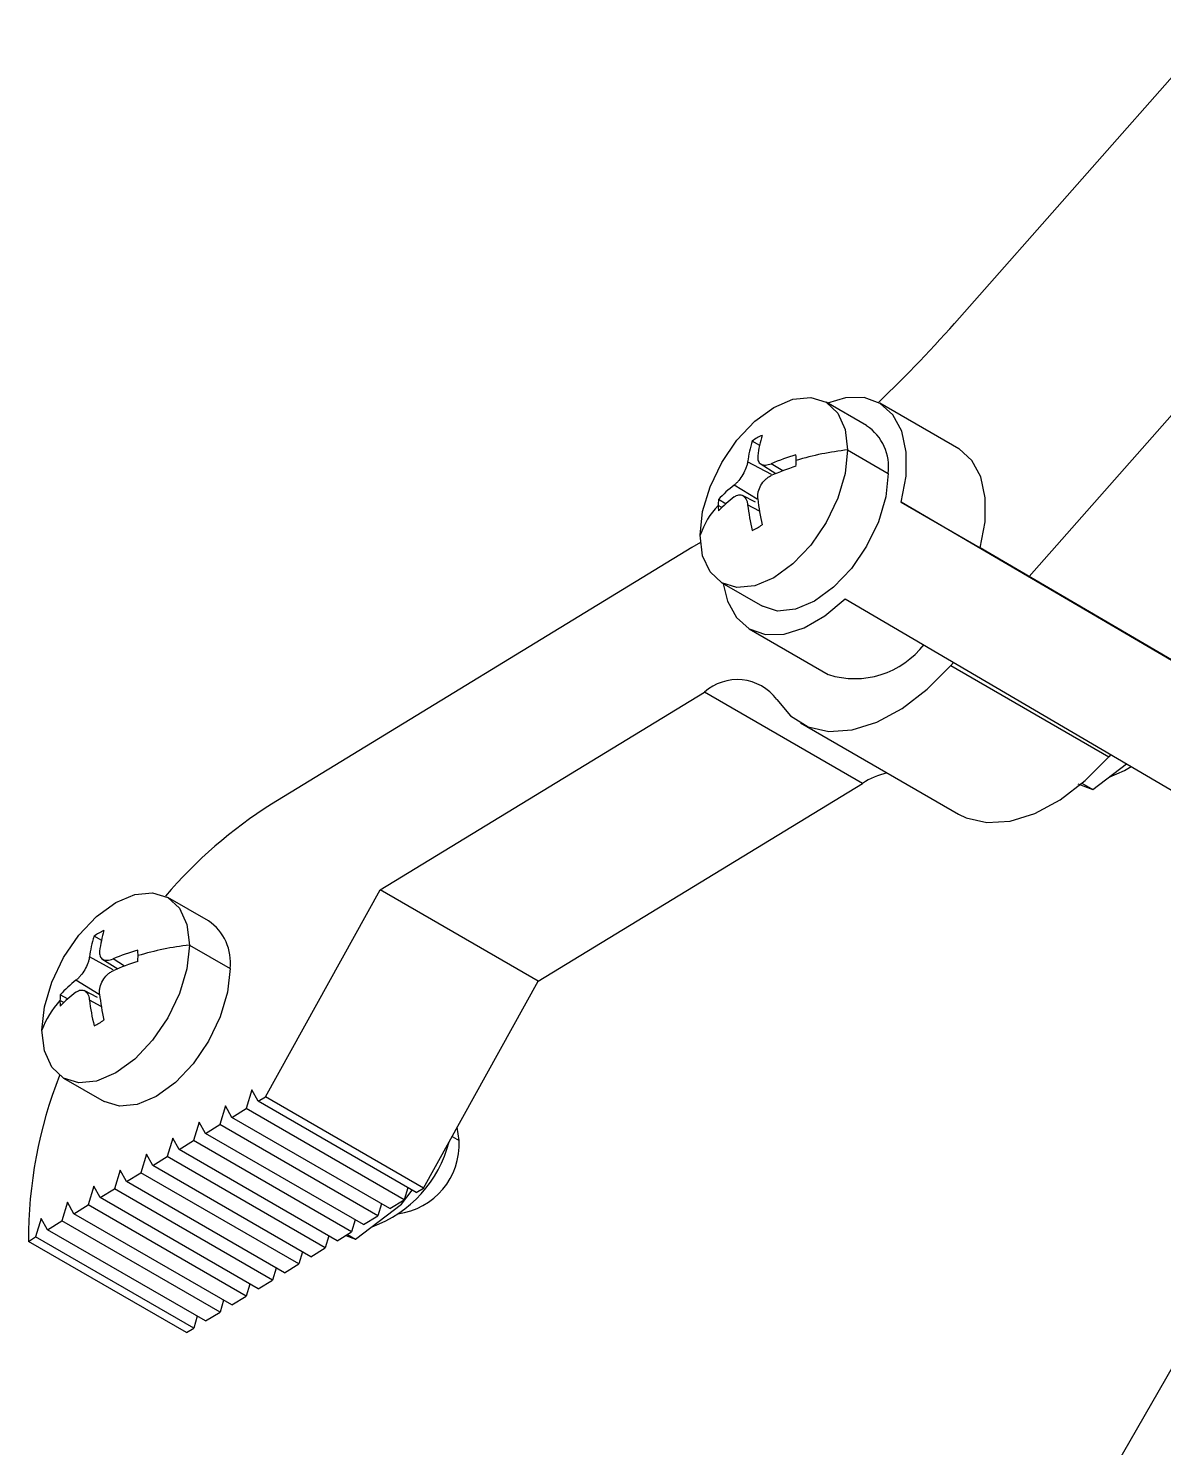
# Model space of a CAD drawing. Header units: millimetres. Extents: x 0 to 841, y 0 to 594.
# Drawn here: x 439.2 to 500.1, y 139 to 215.2 of the extents above; entities that cross this region are included whole.
import ezdxf

# ---------------------------------------------------------------- set-up
doc = ezdxf.new("R2010")
doc.units = ezdxf.units.MM

msp = doc.modelspace()

# ---------------------------------------------------------------- linework, layer by layer
at = {"color": 7, "linetype": 'Continuous', "lineweight": 25}
for p, q in [((502.864, 215.202), (489.166, 199.659)), ((512.016, 207.453), (492.911, 185.775)), ((484.18, 193.872), (481.999, 195.131)), ((489.123, 192.635), (484.88, 195.084)), ((478.453, 192.809), (478.04, 193.046)), ((483.159, 192.567), (485.34, 191.308)), ((478.461, 191.836), (479.306, 191.299)), ((476.639, 189.662), (476.225, 189.903)), ((478.221, 189.757), (477.511, 190.128)), ((508.245, 176.738), (486.036, 189.769)), ((486.036, 189.769), (490.279, 187.319)), ((475.254, 187.604), (474.795, 187.321)), ((474.795, 187.321), (452.223, 173.554)), ((508.273, 176.761), (490.279, 187.319)), ((476.399, 185.431), (478.581, 184.172)), ((483.024, 184.579), (505.221, 171.555)), ((477.881, 182.96), (482.123, 180.51)), ((488.846, 181.163), (488.697, 180.993)), ((488.697, 180.993), (497.182, 176.095)), ((458.056, 168.943), (475.473, 179.566)), ((483.959, 174.667), (475.473, 179.566)), ((480.623, 177.912), (489.109, 173.014)), ((497.285, 176.212), (497.182, 176.095)), ((496.322, 174.339), (498.129, 175.717)), ((466.541, 164.045), (483.959, 174.667)), ((495.527, 174.636), (496.322, 174.339)), ((495.743, 174.674), (496.322, 174.339)), ((448.84, 167.282), (446.659, 168.541)), ((451.895, 157.834), (458.056, 168.943)), ((466.541, 164.045), (458.056, 168.943)), ((443.114, 166.22), (442.7, 166.456)), ((447.819, 165.978), (450.001, 164.718)), ((443.121, 165.247), (443.966, 164.709)), ((460.38, 152.936), (466.541, 164.045)), ((441.3, 163.072), (440.886, 163.313)), ((442.882, 163.168), (442.171, 163.538)), ((441.06, 158.842), (443.241, 157.582)), ((451.168, 158.208), (450.871, 157.21)), ((451.505, 157.596), (451.168, 158.208)), ((451.505, 157.596), (451.895, 157.834)), ((460.38, 152.936), (451.895, 157.834)), ((449.754, 157.345), (449.457, 156.347)), ((450.091, 156.734), (449.754, 157.345)), ((450.091, 156.734), (450.871, 157.21)), ((459.356, 152.311), (450.871, 157.21)), ((459.99, 152.698), (451.505, 157.596)), ((448.341, 156.483), (448.044, 155.485)), ((448.678, 155.872), (448.341, 156.483)), ((448.678, 155.872), (449.457, 156.347)), ((457.943, 151.449), (449.457, 156.347)), ((458.577, 151.836), (450.091, 156.734)), ((446.927, 155.621), (446.63, 154.623)), ((447.264, 155.01), (446.927, 155.621)), ((447.264, 155.01), (448.044, 155.485)), ((456.529, 150.587), (448.044, 155.485)), ((457.163, 150.973), (448.678, 155.872)), ((462.304, 155.493), (462.194, 156.207)), ((445.513, 154.759), (445.217, 153.761)), ((445.85, 154.148), (445.513, 154.759)), ((455.749, 150.111), (447.264, 155.01)), ((445.85, 154.148), (446.63, 154.623)), ((454.336, 149.249), (445.85, 154.148)), ((455.115, 149.725), (446.63, 154.623)), ((444.1, 153.897), (443.803, 152.899)), ((444.437, 153.285), (444.1, 153.897)), ((444.437, 153.285), (445.217, 153.761)), ((452.922, 148.387), (444.437, 153.285)), ((453.702, 148.863), (445.217, 153.761)), ((506.605, 153.797), (483.024, 112.736)), ((442.686, 153.035), (442.389, 152.037)), ((443.023, 152.423), (442.686, 153.035)), ((443.023, 152.423), (443.803, 152.899)), ((451.508, 147.525), (443.023, 152.423)), ((452.288, 148), (443.803, 152.899)), ((459.206, 152.079), (459.781, 152.819)), ((459.547, 152.953), (459.356, 152.311)), ((459.99, 152.698), (460.38, 152.936)), ((441.272, 152.172), (440.976, 151.175)), ((441.609, 151.561), (441.272, 152.172)), ((441.609, 151.561), (442.389, 152.037)), ((450.874, 147.138), (442.389, 152.037)), ((456.74, 150.199), (459.206, 152.079)), ((458.134, 152.091), (457.943, 151.449)), ((458.577, 151.836), (459.356, 152.311)), ((439.859, 151.31), (439.562, 150.312)), ((440.196, 150.699), (439.859, 151.31)), ((440.196, 150.699), (440.976, 151.175)), ((449.461, 146.276), (440.976, 151.175)), ((450.095, 146.663), (441.609, 151.561)), ((456.72, 151.229), (456.529, 150.587)), ((457.163, 150.973), (457.943, 151.449)), ((439.172, 150.075), (439.562, 150.312)), ((448.047, 145.414), (439.562, 150.312)), ((448.681, 145.8), (440.196, 150.699)), ((455.306, 150.367), (455.115, 149.725)), ((455.749, 150.111), (456.529, 150.587)), ((456.215, 150.395), (456.74, 150.199)), ((456.305, 150.45), (456.74, 150.199)), ((447.657, 145.176), (439.172, 150.075)), ((453.893, 149.505), (453.702, 148.863)), ((454.336, 149.249), (455.115, 149.725)), ((452.479, 148.642), (452.288, 148)), ((452.922, 148.387), (453.702, 148.863)), ((451.508, 147.525), (452.288, 148)), ((450.095, 146.663), (450.874, 147.138)), ((451.066, 147.78), (450.874, 147.138)), ((449.652, 146.918), (449.461, 146.276)), ((448.238, 146.056), (448.047, 145.414)), ((448.681, 145.8), (449.461, 146.276)), ((447.657, 145.176), (448.047, 145.414))]:
    msp.add_line(p, q, dxfattribs=at)
at = {"color": 8, "linetype": 'Continuous', "lineweight": 25}
for p, q in [((479.071, 191.247), (477.79, 191.936)), ((479.678, 191.447), (479.056, 191.831)), ((478.306, 189.919), (477.068, 190.684)), ((476.409, 189.48), (476.208, 189.588)), ((478.426, 189.281), (477.79, 189.623)), ((443.731, 164.658), (442.451, 165.347)), ((444.338, 164.858), (443.716, 165.242)), ((442.967, 163.329), (441.728, 164.094)), ((441.069, 162.891), (440.869, 162.999)), ((443.087, 162.691), (442.451, 163.034)), ((461.921, 155.714), (462.304, 155.493))]:
    msp.add_line(p, q, dxfattribs=at)
at = {"color": 7, "linetype": 'Continuous', "lineweight": 25, "flags": 128}
for points in [[(475.239, 187.995), (475.374, 189.257), (475.77, 190.588), (476.399, 191.898), (477.219, 193.098), (478.174, 194.106), (479.199, 194.854), (480.224, 195.29), (481.179, 195.384), (481.999, 195.131), (482.628, 194.547), (483.024, 193.673), (483.159, 192.567)], [(486.036, 189.769), (486.294, 191.165), (486.304, 192.454), (486.066, 193.569), (485.592, 194.456), (484.906, 195.069), (484.043, 195.377), (483.045, 195.366), (482.08, 195.084)], [(483.159, 192.567), (483.024, 191.306), (482.628, 189.975), (481.999, 188.664), (481.179, 187.464), (480.224, 186.456), (479.199, 185.709), (478.174, 185.273), (477.219, 185.178), (476.399, 185.432), (475.77, 186.015), (475.374, 186.89), (475.239, 187.995)], [(490.279, 187.319), (490.536, 188.716), (490.546, 190.004), (490.308, 191.12), (489.835, 192.007), (489.149, 192.62), (489.123, 192.635)], [(485.34, 191.308), (485.205, 190.047), (484.81, 188.715), (484.18, 187.405), (483.36, 186.205), (482.405, 185.197), (481.38, 184.449), (480.355, 184.013), (479.4, 183.919), (478.581, 184.172)], [(476.48, 185.384), (476.706, 184.444), (477.186, 183.565), (477.878, 182.961), (478.747, 182.662), (479.747, 182.684), (480.831, 183.024), (481.941, 183.667), (483.024, 184.579)], [(479.354, 179.176), (480.096, 178.289), (481.041, 177.708), (482.156, 177.455), (483.398, 177.538), (484.723, 177.954), (486.081, 178.689), (487.422, 179.715), (488.697, 180.993)], [(489.109, 173.014), (489.526, 172.81), (490.641, 172.556), (491.884, 172.639), (493.208, 173.056), (494.566, 173.79), (495.907, 174.816), (497.182, 176.095)], [(497.211, 175.005), (498.017, 175.357), (498.387, 175.565)], [(439.9, 161.406), (440.034, 162.667), (440.43, 163.998), (441.059, 165.309), (441.879, 166.509), (442.834, 167.517), (443.859, 168.264), (444.884, 168.7), (445.839, 168.795), (446.659, 168.541), (447.289, 167.958), (447.684, 167.083), (447.819, 165.978)], [(447.819, 165.978), (447.684, 164.716), (447.289, 163.385), (446.659, 162.075), (445.839, 160.875), (444.884, 159.866), (443.859, 159.119), (442.834, 158.683), (441.879, 158.589), (441.059, 158.842), (440.43, 159.426), (440.034, 160.3), (439.9, 161.406)], [(450.001, 164.718), (449.866, 163.457), (449.47, 162.126), (448.841, 160.815), (448.021, 159.615), (447.066, 158.607), (446.041, 157.86), (445.016, 157.424), (444.061, 157.329), (443.241, 157.582)]]:
    msp.add_lwpolyline(points, dxfattribs=at)
at = {"color": 7, "linetype": 'Continuous', "lineweight": 25}
for centre, radius, start, end in [((434.085, 248.119), 73.364, 313.74703, 318.65895), ((482.686, 191.651), 2.676, 352.62571, 56.06205), ((484.209, 191.076), 6.476, 162.29304, 172.36901), ((479.689, 190.798), 2.788, 113.71966, 126.27497), ((484.988, 191.419), 6.705, 163.25025, 172.86854), ((483.758, 180.709), 12.075, 106.23095, 112.91501), ((477.864, 192.012), 2.535, 359.894, 6.58334), ((484.825, 177.266), 15.392, 96.21419, 106.71018), ((484.352, 179.183), 13.124, 107.60632, 113.80017), ((477.336, 192.013), 3.063, 354.01126, 359.90786), ((481.056, 185.533), 6.515, 127.75145, 137.86762), ((479.269, 189.583), 3.061, 174.00965, 179.90947), ((481.075, 184.699), 6.68, 126.85763, 136.55022), ((491.391, 191.412), 13.138, 186.44403, 192.5839), ((479.496, 186.497), 4.512, 136.75812, 160.60696), ((478.742, 189.584), 2.534, 179.89209, 186.58525), ((489.783, 191.082), 12.081, 186.93575, 193.58188), ((476.918, 190.798), 2.788, 293.72054, 306.27409), ((483.545, 184.973), 4.684, 252.33437, 322.62635), ((477.234, 177.586), 2.65, 36.87337, 131.648), ((486.354, 170.888), 4.474, 104.0068, 122.36233), ((465.609, 152.427), 25.011, 122.35922, 139.69257), ((447.346, 165.062), 2.676, 352.62569, 56.06201), ((448.87, 164.487), 6.477, 162.29413, 172.36815), ((444.35, 164.209), 2.788, 113.71966, 126.27497), ((449.65, 164.829), 6.706, 163.25135, 172.86767), ((448.418, 154.12), 12.074, 106.23062, 112.9151), ((442.526, 165.423), 2.534, 359.89206, 6.58528), ((441.999, 165.423), 3.061, 354.00959, 359.90947), ((449.485, 150.675), 15.393, 96.21449, 106.70988), ((449.012, 152.595), 13.123, 107.6062, 113.80052), ((445.717, 158.943), 6.515, 127.75161, 137.86769), ((443.93, 162.994), 3.061, 174.00958, 179.90954), ((445.735, 158.109), 6.68, 126.85746, 136.55015), ((456.053, 164.823), 13.141, 186.44444, 192.58326), ((444.156, 159.907), 4.513, 136.7588, 160.60628), ((443.402, 162.994), 2.534, 179.89212, 186.58528), ((454.445, 164.493), 12.083, 186.93615, 193.58124), ((441.579, 164.208), 2.788, 293.71966, 306.27497), ((463.454, 150.129), 24.283, 158.60784, 180.12925), ((458.513, 155.314), 3.795, 277.4465, 2.69406), ((455.416, 157.02), 6.542, 289.76914, 345.86276)]:
    msp.add_arc(centre, radius, start, end, dxfattribs=at)
for points, knots in [([(478.335, 192.251), (478.335, 192.156), (478.334, 191.965), (478.489, 191.79), (478.738, 191.73), (478.95, 191.797), (479.056, 191.831)], [0, 0, 0, 0, 0.250682, 0.499754, 0.749068, 1, 1, 1, 1]), ([(477.79, 191.936), (477.781, 191.882), (477.762, 191.774), (477.686, 191.542), (477.545, 191.244), (477.357, 190.973), (477.194, 190.79), (477.11, 190.719), (477.068, 190.684)], [0, 0, 0, 0, 0.130549, 0.257423, 0.499745, 0.74245, 0.869417, 1, 1, 1, 1]), ([(478.335, 189.938), (478.332, 190), (478.325, 190.123), (478.366, 190.375), (478.488, 190.684), (478.694, 190.945), (478.891, 191.107), (479, 191.163), (479.056, 191.192)], [0, 0, 0, 0, 0.130551, 0.257423, 0.499744, 0.742451, 0.869418, 1, 1, 1, 1]), ([(477.068, 190.044), (477.11, 190.072), (477.194, 190.128), (477.357, 190.173), (477.544, 190.139), (477.686, 189.982), (477.762, 189.798), (477.781, 189.682), (477.79, 189.623)], [0, 0, 0, 0, 0.13043, 0.257257, 0.499738, 0.742284, 0.869294, 1, 1, 1, 1]), ([(442.996, 165.661), (442.995, 165.566), (442.994, 165.376), (443.149, 165.2), (443.399, 165.14), (443.61, 165.208), (443.716, 165.242)], [0, 0, 0, 0, 0.250684, 0.499756, 0.749069, 1, 1, 1, 1]), ([(442.451, 165.347), (442.441, 165.292), (442.422, 165.185), (442.346, 164.953), (442.205, 164.655), (442.018, 164.383), (441.854, 164.201), (441.771, 164.13), (441.728, 164.094)], [0, 0, 0, 0, 0.130551, 0.257422, 0.499745, 0.742448, 0.869415, 1, 1, 1, 1]), ([(442.996, 163.348), (442.992, 163.41), (442.985, 163.533), (443.027, 163.785), (443.148, 164.094), (443.354, 164.355), (443.552, 164.518), (443.661, 164.574), (443.716, 164.602)], [0, 0, 0, 0, 0.130549, 0.257422, 0.499745, 0.74245, 0.869417, 1, 1, 1, 1]), ([(441.728, 163.454), (441.771, 163.482), (441.854, 163.538), (442.017, 163.583), (442.205, 163.55), (442.346, 163.392), (442.422, 163.208), (442.441, 163.092), (442.451, 163.034)], [0, 0, 0, 0, 0.1304278, 0.2572592, 0.4997415, 0.742285, 0.8692937, 1, 1, 1, 1])]:
    msp.add_open_spline(points, degree=3, knots=knots, dxfattribs=at)

doc.saveas('drawing.dxf')
